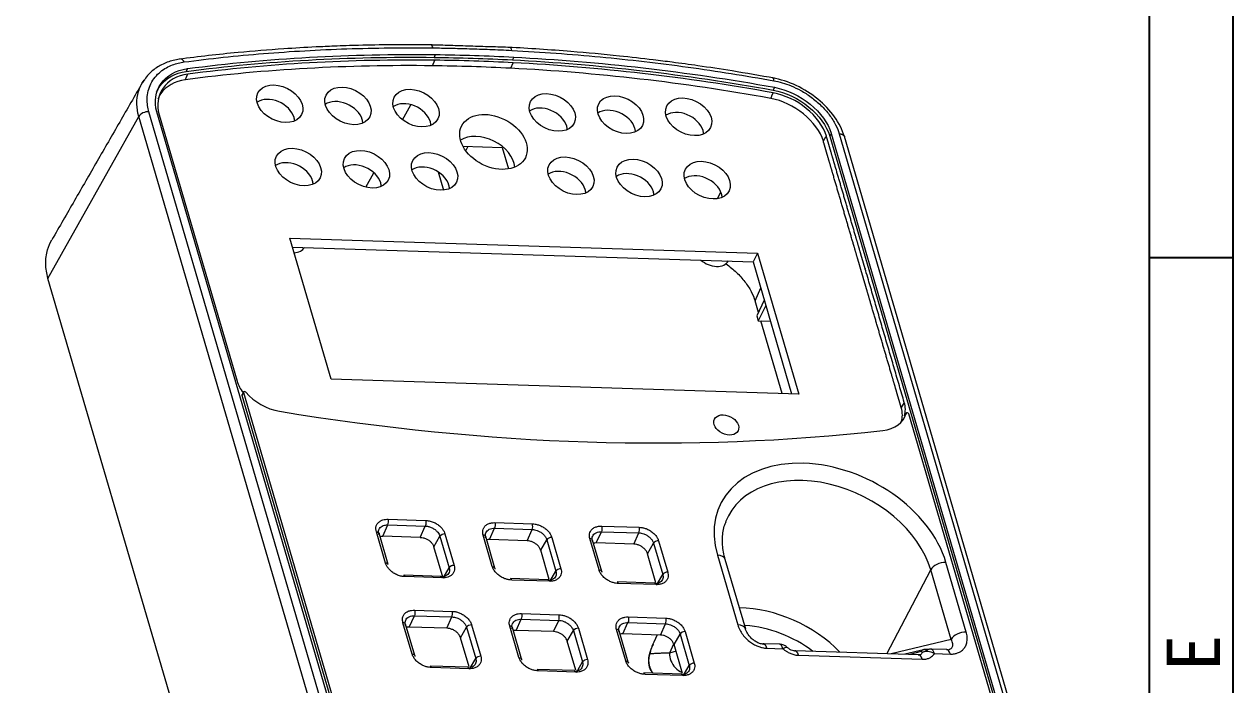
# Model space of a CAD drawing. Header units: inches. Extents: x 891 to 1249, y 156 to 796.
# Drawn here: x 1169.5 to 1228.3, y 729 to 761.1 of the extents above; entities that cross this region are included whole.
import ezdxf
from ezdxf.enums import TextEntityAlignment as Align

# ---------------------------------------------------------------- set-up
doc = ezdxf.new("R2010")
doc.units = ezdxf.units.IN
doc.header["$MEASUREMENT"] = 0
doc.layers.add('10', color=7, linetype='Continuous', true_color=0xffffff)
doc.layers.add('50', color=7, linetype='Continuous')
doc.styles.add('宋体', font='SimSun.ttf', dxfattribs={"width": 0.7})

# ---------------------------------------------------------------- blocks, each defined once
blk = doc.blocks.new('7')
blk.add_line((2415.951, 476.693), (2420.951, 476.693))
for points in [[(2420.951, 241.193), (2010.951, 241.193), (2010.951, 528.193), (2420.951, 528.193)], [(2415.951, 246.193), (2015.951, 246.193), (2015.951, 523.193), (2415.951, 523.193)]]:
    blk.add_lwpolyline(points, close=True)
at = {"style": '宋体'}
blk.add_text('E', height=3.2, rotation=90, dxfattribs=at).set_placement((2418.586, 452.999), align=Align.MIDDLE)

msp = doc.modelspace()

# ---------------------------------------------------------------- linework, layer by layer
at = {"layer": '10', "color": 7, "lineweight": 9}
for p, q in [((1189.502, 759.664), (1189.442, 759.529)), ((1189.365, 759.12), (1189.486, 759.391)), ((1193.174, 758.999), (1193.296, 759.269)), ((1193.321, 759.542), (1193.26, 759.407)), ((1177.442, 758.982), (1177.383, 758.847)), ((1206.011, 758.071), (1205.948, 757.936)), ((1186.567, 719.236), (1175.561, 756.883)), ((1186.956, 719.225), (1175.95, 756.872)), ((1176.061, 756.739), (1179.854, 743.766)), ((1187.911, 756.489), (1188.31, 757.225)), ((1170.65, 748.768), (1175.072, 756.651)), ((1186.078, 719.004), (1175.072, 756.651)), ((1208.778, 755.821), (1208.705, 755.694)), ((1208.705, 755.694), (1219.712, 718.044)), ((1208.778, 755.821), (1219.784, 718.171)), ((1209.168, 755.807), (1220.174, 718.157)), ((1220.432, 718.014), (1209.424, 755.668)), ((1190.843, 755.206), (1192.762, 755.145)), ((1190.984, 754.982), (1191.1, 755.198)), ((1192.779, 755.181), (1192.762, 755.145)), ((1192.762, 755.145), (1193.068, 754.096)), ((1186.13, 753.204), (1186.514, 753.913)), ((1189.641, 753.951), (1189.9, 753.065)), ((1203.241, 752.65), (1203.409, 752.969)), ((1182.427, 750.726), (1205.197, 749.999)), ((1184.435, 743.86), (1182.427, 750.726)), ((1182.554, 750.294), (1204.971, 749.579)), ((1205.197, 749.999), (1204.971, 749.579)), ((1205.197, 749.999), (1207.204, 743.133)), ((1204.971, 749.579), (1206.852, 743.145)), ((1181.657, 711.119), (1170.65, 748.768)), ((1205.07, 747.668), (1205.344, 748.302)), ((1205.232, 747.113), (1205.07, 747.668)), ((1205.517, 747.712), (1205.153, 746.946)), ((1205.593, 747.449), (1205.225, 746.7)), ((1205.153, 746.946), (1205.225, 746.7)), ((1205.225, 746.7), (1205.818, 746.681)), ((1206.388, 743.159), (1205.354, 746.695)), ((1207.204, 743.133), (1184.435, 743.86)), ((1180.167, 743.202), (1180.094, 743.075)), ((1180.17, 743.233), (1180.098, 743.111)), ((1180.167, 743.202), (1187.18, 719.217)), ((1180.094, 743.075), (1187.107, 719.09)), ((1212.332, 742.73), (1212.186, 742.476)), ((1212.421, 742.195), (1212.348, 742.072)), ((1212.352, 742.081), (1212.348, 742.072)), ((1212.425, 742.203), (1212.352, 742.081)), ((1219.561, 718.18), (1212.548, 742.169)), ((1186.946, 736.214), (1187.193, 736.762)), ((1187.193, 736.762), (1189.018, 736.704)), ((1187.207, 737.037), (1189.033, 736.978)), ((1188.772, 736.155), (1189.018, 736.704)), ((1192.406, 736.871), (1194.231, 736.812)), ((1197.604, 736.705), (1199.429, 736.647)), ((1187.082, 734.9), (1186.635, 736.427)), ((1187.211, 734.829), (1186.764, 736.357)), ((1188.772, 736.155), (1186.946, 736.214)), ((1189.437, 735.691), (1189.732, 736.206)), ((1189.732, 736.206), (1190.179, 734.678)), ((1189.976, 736.32), (1190.423, 734.793)), ((1192.28, 734.734), (1191.833, 736.261)), ((1192.409, 734.662), (1191.962, 736.19)), ((1192.144, 736.048), (1192.391, 736.596)), ((1192.391, 736.596), (1194.217, 736.538)), ((1193.97, 735.99), (1194.217, 736.538)), ((1195.174, 736.155), (1195.621, 734.627)), ((1197.478, 734.568), (1197.031, 736.095)), ((1197.342, 735.882), (1197.589, 736.43)), ((1197.589, 736.43), (1199.415, 736.372)), ((1199.168, 735.824), (1199.415, 736.372)), ((1189.884, 734.164), (1189.437, 735.691)), ((1193.97, 735.99), (1192.144, 736.048)), ((1194.635, 735.526), (1194.93, 736.04)), ((1195.049, 734.11), (1194.635, 735.526)), ((1194.93, 736.04), (1195.377, 734.512)), ((1197.607, 734.496), (1197.16, 736.024)), ((1199.168, 735.824), (1197.342, 735.882)), ((1199.833, 735.36), (1200.128, 735.874)), ((1200.128, 735.874), (1200.575, 734.347)), ((1200.372, 735.989), (1200.819, 734.461)), ((1200.247, 733.944), (1199.833, 735.36)), ((1203.237, 735.286), (1204.228, 731.896)), ((1204.614, 731.682), (1203.623, 735.072)), ((1215.353, 731.541), (1214.362, 734.931)), ((1189.794, 734.256), (1187.967, 734.315)), ((1189.884, 734.164), (1190.179, 734.678)), ((1195.082, 733.998), (1195.377, 734.512)), ((1200.28, 733.832), (1200.575, 734.347)), ((1211.489, 730.488), (1213.623, 734.573)), ((1214.614, 731.183), (1213.623, 734.573)), ((1189.85, 734.184), (1188.025, 734.242)), ((1194.993, 734.09), (1193.166, 734.149)), ((1195.048, 734.018), (1193.223, 734.076)), ((1200.191, 733.924), (1198.364, 733.983)), ((1200.247, 733.852), (1198.421, 733.91)), ((1188.501, 732.611), (1190.327, 732.553)), ((1188.376, 730.474), (1187.929, 732.001)), ((1188.24, 731.788), (1188.487, 732.336)), ((1188.487, 732.336), (1190.312, 732.278)), ((1190.066, 731.73), (1190.312, 732.278)), ((1193.438, 731.622), (1193.685, 732.17)), ((1193.685, 732.17), (1195.51, 732.112)), ((1193.699, 732.445), (1195.525, 732.387)), ((1195.264, 731.564), (1195.51, 732.112)), ((1198.636, 731.456), (1198.883, 732.005)), ((1198.883, 732.005), (1200.709, 731.946)), ((1198.898, 732.279), (1200.723, 732.221)), ((1200.462, 731.398), (1200.709, 731.946)), ((1188.505, 730.402), (1188.058, 731.93)), ((1190.066, 731.73), (1188.24, 731.788)), ((1190.731, 731.266), (1191.026, 731.78)), ((1191.026, 731.78), (1191.473, 730.253)), ((1191.27, 731.895), (1191.716, 730.367)), ((1193.574, 730.308), (1193.127, 731.836)), ((1193.703, 730.236), (1193.256, 731.764)), ((1195.264, 731.564), (1193.438, 731.622)), ((1195.929, 731.1), (1196.224, 731.614)), ((1196.224, 731.614), (1196.671, 730.087)), ((1196.468, 731.729), (1196.915, 730.201)), ((1198.772, 730.142), (1198.325, 731.67)), ((1198.901, 730.07), (1198.454, 731.599)), ((1200.462, 731.398), (1198.636, 731.456)), ((1200.301, 731.403), (1200.141, 731.059)), ((1201.127, 730.934), (1201.422, 731.448)), ((1201.422, 731.448), (1201.869, 729.921)), ((1201.666, 731.563), (1202.113, 730.036)), ((1191.145, 729.85), (1190.731, 731.266)), ((1196.343, 729.684), (1195.929, 731.1)), ((1201.105, 730.961), (1200.898, 730.522)), ((1201.541, 729.518), (1201.127, 730.934)), ((1206.254, 730.95), (1205.475, 730.974)), ((1214.614, 731.183), (1211.701, 730.481)), ((1191.177, 729.738), (1191.473, 730.253)), ((1201.223, 730.607), (1200.898, 730.522)), ((1205.646, 730.756), (1206.424, 730.732)), ((1213.044, 730.438), (1207.016, 730.631)), ((1207.187, 730.413), (1213.213, 730.22)), ((1213.267, 730.686), (1212.366, 730.46)), ((1213.152, 730.59), (1212.603, 730.452)), ((1214.411, 730.689), (1213.632, 730.714)), ((1213.802, 730.496), (1214.58, 730.471)), ((1191.088, 729.831), (1189.262, 729.889)), ((1191.144, 729.758), (1189.318, 729.816)), ((1196.287, 729.665), (1194.46, 729.723)), ((1196.342, 729.592), (1194.517, 729.65)), ((1196.375, 729.572), (1196.671, 730.087)), ((1201.574, 729.407), (1201.869, 729.921)), ((1201.485, 729.499), (1199.658, 729.557)), ((1201.54, 729.426), (1199.715, 729.484))]:
    msp.add_line(p, q, dxfattribs=at)
for centre, radius, start, end in [((1206.235, 730.35), 0.6, 71.86539, 88.17199), ((1206.235, 730.35), 0.6, 49.70156, 71.86539), ((1200.878, 730.146), 1, 166.94487, 206.99198), ((1200.878, 730.146), 1, 206.99198, 217.06664)]:
    msp.add_arc(centre, radius, start, end, dxfattribs=at)
for centre, major_axis, ratio, start_param, end_param in [((1189.272, 759.736), (-0.005, -0.4), 0.40111, 2.265082, 3.090339), ((1193.109, 759.613), (-0.021, -0.399), 0.372516, 2.280467, 3.099668), ((1177.15, 759.05), (0.052, -0.397), 0.490755, 2.2009, 3.067394), ((1181.616, 756.635), (-0.985, 0.489), 0.703979, 3.717711, 5.905928), ((1184.934, 756.529), (-0.985, 0.489), 0.703979, 3.717711, 5.905928), ((1188.252, 756.423), (-0.985, 0.489), 0.703979, 3.717711, 5.905928), ((1175.435, 756.629), (0.384, 0.112), 0.59558, 1.068259, 2.59542), ((1194.888, 756.211), (-0.985, 0.489), 0.703979, 3.717711, 5.905928), ((1198.205, 756.105), (-0.985, 0.489), 0.703979, 3.717711, 5.905928), ((1201.523, 755.999), (-0.985, 0.489), 0.703979, 3.717711, 5.905928), ((1181.616, 756.635), (-0.985, 0.489), 0.703979, 3.518808, 3.717711), ((1184.934, 756.529), (-0.985, 0.489), 0.703979, 3.518808, 3.717711), ((1188.252, 756.423), (-0.985, 0.489), 0.703979, 3.518808, 3.717711), ((1194.888, 756.211), (-0.985, 0.489), 0.703979, 3.518808, 3.717711), ((1198.205, 756.105), (-0.985, 0.489), 0.703979, 3.518808, 3.717711), ((1191.856, 754.444), (-1.433, 0.712), 0.703979, 3.540995, 5.883838), ((1201.523, 755.999), (-0.985, 0.489), 0.703979, 3.518808, 3.717711), ((1182.517, 753.55), (-0.985, 0.489), 0.703979, 3.717711, 5.905928), ((1185.835, 753.445), (-0.985, 0.489), 0.703979, 3.717711, 5.905928), ((1189.153, 753.339), (-0.985, 0.489), 0.703979, 3.717711, 5.905928), ((1195.789, 753.127), (-0.985, 0.489), 0.703979, 3.717711, 5.905928), ((1199.107, 753.021), (-0.985, 0.489), 0.703979, 3.717711, 5.905928), ((1202.425, 752.915), (-0.985, 0.489), 0.703979, 3.717711, 5.905928), ((1182.517, 753.55), (-0.985, 0.489), 0.703979, 3.518808, 3.717711), ((1185.835, 753.445), (-0.985, 0.489), 0.703979, 3.518808, 3.717711), ((1189.153, 753.339), (-0.985, 0.489), 0.703979, 3.518808, 3.717711), ((1195.789, 753.127), (-0.985, 0.489), 0.703979, 3.518808, 3.717711), ((1199.107, 753.021), (-0.985, 0.489), 0.703979, 3.518808, 3.717711), ((1202.425, 752.915), (-0.985, 0.489), 0.703979, 3.518808, 3.717711), ((1182.342, 750.704), (-0.806, 0.4), 0.703979, 2.258834, 3.090767), ((1202.987, 750.045), (-0.806, 0.4), 0.703979, 1.202963, 3.090767), ((1181.717, 743.707), (1.81, -0.899), 0.703979, 3.71771, 4.090246), ((1180.23, 743.2), (0.0614, -0.0305), 0.703979, 1.016093, 3.71771), ((1181.78, 743.834), (-1.82, 0.903), 0.703979, 1.016093, 1.980275), ((1180.167, 743.073), (-0.0708, 0.0351), 0.703979, 6.231187, 6.859302), ((1210.469, 742.789), (-1.81, 0.899), 0.703979, 3.277686, 3.717691), ((1175.251, 814.877), (-86.049, 42.723), 0.703979, 1.980275, 2.313553), ((1210.532, 742.916), (-1.82, 0.903), 0.703979, 2.313553, 3.277686), ((1210.343, 742.535), (1.791, -0.889), 0.703979, 0.099137, 0.576098), ((1212.485, 742.171), (0.0614, -0.0305), 0.703979, 0.576098, 3.277686), ((1208.799, 735.108), (-5.406, 2.684), 0.703979, 3.71771, 6.859302), ((1208.613, 734.733), (-4.869, 2.417), 0.703979, 3.71771, 6.351592), ((1187.144, 736.909), (0.006, 0.2), 0.386908, 3.896131, 5.414568), ((1194.168, 736.685), (0.006, 0.2), 0.386908, 3.896127, 5.414568), ((1189.913, 736.193), (0.192, 0.056), 0.59558, 1.068259, 2.586695), ((1191.77, 736.134), (-0.192, -0.056), 0.59558, 3.141618, 4.209851), ((1196.968, 735.968), (-0.192, -0.056), 0.59558, 3.141618, 4.209851), ((1199.366, 736.519), (0.006, 0.2), 0.386908, 3.896127, 5.414568), ((1187.019, 734.772), (-0.192, -0.056), 0.59558, 3.141603, 4.209851), ((1203.047, 734.904), (-0.576, -0.168), 0.59558, 3.141609, 4.209848), ((1214.172, 734.549), (0.576, 0.168), 0.59558, 1.068259, 2.621602), ((1195.557, 734.5), (0.192, 0.056), 0.59558, 1.068259, 2.586699), ((1200.756, 734.334), (0.192, 0.056), 0.59558, 1.068259, 2.586699), ((1189.787, 734.056), (-0.006, -0.2), 0.386908, 2.272975, 3.141604), ((1193.159, 733.949), (-0.006, -0.2), 0.386908, 2.272975, 3.141606), ((1198.358, 733.783), (-0.006, -0.2), 0.386908, 2.272975, 3.141606), ((1190.264, 732.425), (0.006, 0.2), 0.386908, 3.896127, 5.414568), ((1205.597, 728.659), (-4.719, 2.343), 0.703979, 4.242685, 5.309073), ((1187.866, 731.874), (-0.192, -0.056), 0.59558, 3.141618, 4.209851), ((1195.462, 732.26), (0.006, 0.2), 0.386908, 3.896127, 5.414568), ((1200.66, 732.094), (0.006, 0.2), 0.386908, 3.896127, 5.414568), ((1193.064, 731.708), (-0.192, -0.056), 0.59558, 3.141618, 4.209851), ((1198.262, 731.542), (-0.192, -0.056), 0.59558, 3.141618, 4.209851), ((1204.038, 731.514), (-0.576, -0.168), 0.59558, 3.141611, 4.209851), ((1205.411, 728.284), (-4.182, 2.076), 0.703979, 4.455153, 5.23052), ((1215.163, 731.159), (0.576, 0.168), 0.59558, 1.068259, 2.621602), ((1205.507, 728.476), (5.334, -2.649), 0.703979, 3.158885, 3.307099), ((1206.235, 730.35), (-0.019, -0.6), 0.386908, 2.272975, 3.141587), ((1191.653, 730.24), (0.192, 0.056), 0.59558, 1.068259, 2.586699), ((1196.851, 730.074), (0.192, 0.056), 0.59558, 1.068259, 2.586699), ((1200.878, 730.146), (0.974, -0.226), 0.700514, 2.994327, 3.141613), ((1213.316, 730.492), (-0.049, 0.194), 0.916573, 6.027909, 7.113188), ((1213.613, 730.114), (-0.019, -0.6), 0.386908, 2.272975, 3.251312), ((1189.255, 729.689), (-0.006, -0.2), 0.386908, 2.272975, 3.141606), ((1194.453, 729.523), (-0.006, -0.2), 0.386908, 2.272975, 3.141606), ((1202.049, 729.908), (0.192, 0.056), 0.59558, 1.068259, 2.586699), ((1199.651, 729.357), (-0.006, -0.2), 0.386908, 2.272975, 3.141606)]:
    msp.add_ellipse(centre, major_axis=major_axis, ratio=ratio, start_param=start_param, end_param=end_param, dxfattribs=at)
for centre, major_axis in [((1181.932, 757.271), (-1.064, 0.528)), ((1185.25, 757.165), (-1.064, 0.528)), ((1188.567, 757.059), (-1.064, 0.528)), ((1195.203, 756.847), (-1.064, 0.528)), ((1198.521, 756.741), (-1.064, 0.528)), ((1201.839, 756.635), (-1.064, 0.528)), ((1192.336, 755.411), (-1.552, 0.771)), ((1182.833, 754.187), (-1.064, 0.528)), ((1186.151, 754.081), (-1.064, 0.528)), ((1189.469, 753.975), (-1.064, 0.528)), ((1196.105, 753.763), (-1.064, 0.528)), ((1199.423, 753.657), (-1.064, 0.528)), ((1202.741, 753.551), (-1.064, 0.528)), ((1203.67, 741.628), (0.573, -0.285))]:
    msp.add_ellipse(centre, major_axis=major_axis, ratio=0.703979, dxfattribs=at)
for points, degree, knots in [([(1189.359, 760.134), (1188.693, 760.143), (1187.494, 760.145), (1185.9, 760.119), (1184.679, 760.079), (1183.463, 760.026), (1181.9, 759.935), (1179.671, 759.755), (1177.987, 759.564), (1177.042, 759.438)], 3, [0, 0, 0, 0, 0.158153, 0.28546, 0.381908, 0.452441, 0.57985, 0.762369, 1, 1, 1, 1]), ([(1206.015, 758.513), (1205.325, 758.638), (1204.082, 758.851), (1202.423, 759.104), (1201.146, 759.279), (1199.871, 759.439), (1198.227, 759.626), (1195.87, 759.845), (1194.073, 759.965), (1193.06, 760.016)], 3, [0, 0, 0, 0, 0.158179, 0.285501, 0.381959, 0.452495, 0.579899, 0.762405, 1, 1, 1, 1]), ([(1177.138, 759.451), (1176.922, 759.425), (1176.514, 759.335), (1175.976, 759.076), (1175.586, 758.771), (1175.415, 758.538), (1175.358, 758.445)], 3, [0, 0, 0, 0, 0.276095, 0.554276, 0.833416, 1, 1, 1, 1]), ([(1175.073, 756.647), (1175.07, 756.656), (1175.011, 756.859), (1174.949, 757.282), (1175.031, 757.884), (1175.208, 758.259), (1175.332, 758.435), (1175.337, 758.443)], 3, [0, 0, 0, 0, 0.000519, 0.307412, 0.639937, 0.987582, 1, 1, 1, 1]), ([(1175.95, 756.872), (1175.802, 757.377), (1175.886, 757.871), (1176.42, 758.637), (1176.875, 758.908), (1177.442, 758.982)], 3, [0, 0, 0, 0, 0.5, 0.5, 1, 1, 1, 1]), ([(1177.453, 758.711), (1176.93, 758.641), (1176.502, 758.39), (1176.003, 757.671), (1175.925, 757.206), (1176.061, 756.739)], 3, [0, 0, 0, 0, 0.499994, 0.499994, 1, 1, 1, 1]), ([(1175.939, 757.827), (1175.981, 757.93), (1176.035, 758.029), (1176.364, 758.503), (1176.819, 758.773), (1177.383, 758.847)], 3, [0, 0, 0, 0, 0.194523, 0.194523, 1, 1, 1, 1]), ([(1177.335, 758.44), (1176.817, 758.371), (1176.392, 758.122), (1176.084, 757.679), (1176.034, 757.587), (1175.995, 757.49)], 3, [0, 0, 0, 0, 0.80541, 0.80541, 1, 1, 1, 1]), ([(1209.42, 755.67), (1209.316, 756.008), (1208.999, 756.645), (1208.166, 757.525), (1207.092, 758.207), (1206.319, 758.454), (1205.909, 758.532)], 3, [0, 0, 0, 0, 0.25123, 0.501142, 0.75063, 1, 1, 1, 1]), ([(1205.948, 757.936), (1206.568, 757.823), (1207.19, 757.518), (1208.182, 756.706), (1208.558, 756.197), (1208.705, 755.694)], 3, [0, 0, 0, 0, 0.5, 0.5, 1, 1, 1, 1]), ([(1206.011, 758.071), (1206.633, 757.958), (1207.257, 757.651), (1208.253, 756.837), (1208.63, 756.326), (1208.774, 755.834), (1208.777, 755.825), (1208.779, 755.816), (1208.782, 755.808)], 3, [0, 0, 0, 0, 0.499999, 0.499999, 0.999998, 0.999998, 0.999998, 1, 1, 1, 1]), ([(1208.394, 755.445), (1208.257, 755.916), (1207.897, 756.4), (1206.964, 757.153), (1206.393, 757.428), (1205.832, 757.531)], 3, [0, 0, 0, 0, 0.507475, 0.507475, 1, 1, 1, 1]), ([(1208.54, 755.699), (1208.401, 756.174), (1208.039, 756.662), (1207.099, 757.42), (1206.523, 757.698), (1205.957, 757.801)], 3, [0, 0, 0, 0, 0.507474, 0.507474, 1, 1, 1, 1]), ([(1212.332, 742.73), (1211.384, 745.972), (1210.436, 749.214), (1210.396, 749.349), (1210.357, 749.485), (1210.317, 749.62), (1210.258, 749.822), (1210.199, 750.025), (1210.08, 750.43), (1209.962, 750.836), (1209.725, 751.646), (1209.488, 752.457), (1209.251, 753.267), (1209.014, 754.078), (1208.896, 754.483), (1208.777, 754.889), (1208.718, 755.091), (1208.659, 755.294), (1208.619, 755.429), (1208.58, 755.564), (1208.54, 755.699)], 2, [0, 0, 0, 0.5, 0.5, 0.515625, 0.53125, 0.53125, 0.5625, 0.5625, 0.625, 0.625, 0.75, 0.75, 0.875, 0.875, 0.9375, 0.9375, 0.96875, 0.96875, 0.984375, 1, 1, 1]), ([(1212.186, 742.476), (1212.146, 742.611), (1212.107, 742.746), (1212.067, 742.881), (1212.008, 743.084), (1211.949, 743.286), (1211.831, 743.692), (1211.712, 744.097), (1211.475, 744.908), (1211.238, 745.718), (1211.001, 746.529), (1210.764, 747.339), (1210.646, 747.745), (1210.527, 748.15), (1210.468, 748.353), (1210.409, 748.555), (1210.369, 748.69), (1210.33, 748.825), (1210.29, 748.961), (1210.251, 749.096), (1210.211, 749.231), (1210.172, 749.366), (1210.112, 749.568), (1210.053, 749.771), (1209.935, 750.176), (1209.816, 750.582), (1209.579, 751.392), (1209.342, 752.203), (1209.105, 753.014), (1208.868, 753.824), (1208.75, 754.229), (1208.631, 754.635), (1208.572, 754.837), (1208.513, 755.04), (1208.473, 755.175), (1208.434, 755.31), (1208.394, 755.445)], 2, [0, 0, 0, 0.015625, 0.03125, 0.03125, 0.0625, 0.0625, 0.125, 0.125, 0.25, 0.25, 0.375, 0.375, 0.4375, 0.4375, 0.46875, 0.46875, 0.484375, 0.5, 0.5, 0.515625, 0.53125, 0.53125, 0.5625, 0.5625, 0.625, 0.625, 0.75, 0.75, 0.875, 0.875, 0.9375, 0.9375, 0.96875, 0.96875, 0.984375, 1, 1, 1]), ([(1170.651, 748.764), (1170.649, 748.773), (1170.58, 749.01), (1170.509, 749.498), (1170.594, 750.123), (1170.752, 750.495), (1170.84, 750.648)], 3, [0, 0, 0, 0, 0.000577, 0.341618, 0.711142, 1, 1, 1, 1]), ([(1203.632, 749.487), (1203.642, 749.481), (1203.831, 749.348), (1204.173, 749.068), (1204.585, 748.613), (1204.891, 748.142), (1205.025, 747.823), (1205.07, 747.668)], 3, [0, 0, 0, 0, 0.013413, 0.270538, 0.524588, 0.769172, 1, 1, 1, 1]), ([(1186.759, 736.301), (1186.755, 736.317), (1186.741, 736.375), (1186.74, 736.474), (1186.781, 736.585), (1186.861, 736.673), (1186.964, 736.73), (1187.074, 736.759), (1187.152, 736.763), (1187.187, 736.762), (1187.196, 736.762)], 3, [0, 0, 0, 0, 0.067173, 0.228981, 0.404601, 0.577576, 0.732529, 0.87048, 0.99387, 1, 1, 1, 1]), ([(1189.018, 736.704), (1189.039, 736.703), (1189.108, 736.698), (1189.234, 736.67), (1189.388, 736.604), (1189.524, 736.512), (1189.626, 736.408), (1189.694, 736.307), (1189.722, 736.24), (1189.731, 736.211), (1189.733, 736.202)], 3, [0, 0, 0, 0, 0.067173, 0.228981, 0.404601, 0.577576, 0.732529, 0.87048, 0.99387, 1, 1, 1, 1]), ([(1203.623, 735.072), (1203.587, 735.195), (1203.5, 735.557), (1203.466, 736.138), (1203.525, 736.633), (1203.637, 736.874), (1203.664, 736.924)], 3, [0, 0, 0, 0, 0.180887, 0.539475, 0.902813, 1, 1, 1, 1]), ([(1186.798, 736.2), (1186.807, 736.202), (1186.85, 736.211), (1186.9, 736.215), (1186.946, 736.214)], 3, [0, 0, 0, 0, 0.083241, 1, 1, 1, 1]), ([(1188.772, 736.155), (1188.819, 736.154), (1188.915, 736.141), (1189.058, 736.091), (1189.191, 736.016), (1189.305, 735.92), (1189.39, 735.809), (1189.426, 735.73), (1189.437, 735.691)], 3, [0, 0, 0, 0, 0.166752, 0.333395, 0.500028, 0.666655, 0.83328, 1, 1, 1, 1]), ([(1191.959, 736.131), (1191.956, 736.14), (1191.948, 736.169), (1191.937, 736.236), (1191.946, 736.334), (1191.989, 736.433), (1192.072, 736.519), (1192.19, 736.576), (1192.303, 736.596), (1192.371, 736.597), (1192.391, 736.596)], 3, [0, 0, 0, 0, 0.006102, 0.129463, 0.267378, 0.422286, 0.595241, 0.770902, 0.932777, 1, 1, 1, 1]), ([(1194.213, 736.538), (1194.222, 736.538), (1194.257, 736.536), (1194.34, 736.527), (1194.468, 736.491), (1194.607, 736.426), (1194.74, 736.331), (1194.847, 736.215), (1194.905, 736.114), (1194.925, 736.057), (1194.93, 736.04)], 3, [0, 0, 0, 0, 0.006102, 0.129463, 0.267378, 0.422286, 0.595241, 0.770902, 0.932777, 1, 1, 1, 1]), ([(1197.157, 735.965), (1197.154, 735.974), (1197.146, 736.003), (1197.135, 736.07), (1197.144, 736.168), (1197.187, 736.267), (1197.27, 736.353), (1197.388, 736.41), (1197.501, 736.43), (1197.569, 736.431), (1197.589, 736.43)], 3, [0, 0, 0, 0, 0.006102, 0.129463, 0.267378, 0.422286, 0.595241, 0.770902, 0.932777, 1, 1, 1, 1]), ([(1199.411, 736.372), (1199.42, 736.372), (1199.455, 736.371), (1199.538, 736.361), (1199.667, 736.325), (1199.805, 736.26), (1199.938, 736.165), (1200.045, 736.049), (1200.103, 735.949), (1200.123, 735.891), (1200.128, 735.874)], 3, [0, 0, 0, 0, 0.006102, 0.129463, 0.267378, 0.422286, 0.595241, 0.770902, 0.932777, 1, 1, 1, 1]), ([(1192.144, 736.048), (1192.098, 736.049), (1192.047, 736.045), (1192.002, 736.035), (1191.993, 736.033)], 3, [0, 0, 0, 0, 0.888579, 1, 1, 1, 1]), ([(1194.635, 735.526), (1194.624, 735.564), (1194.589, 735.643), (1194.503, 735.754), (1194.39, 735.85), (1194.257, 735.925), (1194.113, 735.975), (1194.017, 735.988), (1193.97, 735.99)], 3, [0, 0, 0, 0, 0.16672, 0.333345, 0.499972, 0.666605, 0.833248, 1, 1, 1, 1]), ([(1197.342, 735.882), (1197.296, 735.883), (1197.245, 735.879), (1197.2, 735.869), (1197.191, 735.867)], 3, [0, 0, 0, 0, 0.888579, 1, 1, 1, 1]), ([(1199.833, 735.36), (1199.822, 735.399), (1199.787, 735.477), (1199.701, 735.588), (1199.588, 735.684), (1199.455, 735.76), (1199.311, 735.809), (1199.215, 735.822), (1199.168, 735.824)], 3, [0, 0, 0, 0, 0.16672, 0.333345, 0.499972, 0.666605, 0.833248, 1, 1, 1, 1]), ([(1190.179, 734.678), (1190.184, 734.662), (1190.197, 734.604), (1190.198, 734.505), (1190.157, 734.394), (1190.077, 734.306), (1189.974, 734.249), (1189.864, 734.22), (1189.786, 734.216), (1189.751, 734.217), (1189.742, 734.217)], 3, [0, 0, 0, 0, 0.067173, 0.228981, 0.404601, 0.577576, 0.732529, 0.87048, 0.99387, 1, 1, 1, 1]), ([(1195.376, 734.516), (1195.378, 734.507), (1195.386, 734.478), (1195.398, 734.412), (1195.388, 734.313), (1195.345, 734.214), (1195.262, 734.129), (1195.161, 734.079), (1195.091, 734.063), (1195.066, 734.059)], 3, [0, 0, 0, 0, 0.007104, 0.150738, 0.311318, 0.491683, 0.693061, 0.897589, 1, 1, 1, 1]), ([(1200.574, 734.35), (1200.576, 734.341), (1200.585, 734.313), (1200.596, 734.246), (1200.586, 734.147), (1200.543, 734.048), (1200.46, 733.963), (1200.359, 733.913), (1200.289, 733.897), (1200.264, 733.893)], 3, [0, 0, 0, 0, 0.007104, 0.150738, 0.311318, 0.491683, 0.693061, 0.897589, 1, 1, 1, 1]), ([(1188.054, 731.871), (1188.052, 731.88), (1188.044, 731.909), (1188.033, 731.976), (1188.042, 732.075), (1188.085, 732.173), (1188.168, 732.259), (1188.286, 732.316), (1188.398, 732.336), (1188.466, 732.337), (1188.487, 732.336)], 3, [0, 0, 0, 0, 0.006102, 0.129463, 0.267378, 0.422286, 0.595241, 0.770902, 0.932777, 1, 1, 1, 1]), ([(1190.309, 732.278), (1190.318, 732.278), (1190.353, 732.277), (1190.435, 732.267), (1190.564, 732.231), (1190.703, 732.166), (1190.836, 732.071), (1190.943, 731.955), (1191.001, 731.855), (1191.021, 731.797), (1191.026, 731.78)], 3, [0, 0, 0, 0, 0.006102, 0.129463, 0.267378, 0.422286, 0.595241, 0.770902, 0.932777, 1, 1, 1, 1]), ([(1193.253, 731.705), (1193.25, 731.714), (1193.242, 731.743), (1193.231, 731.81), (1193.24, 731.909), (1193.283, 732.007), (1193.366, 732.093), (1193.484, 732.15), (1193.597, 732.17), (1193.664, 732.171), (1193.685, 732.17)], 3, [0, 0, 0, 0, 0.006102, 0.129463, 0.267378, 0.422286, 0.595241, 0.770902, 0.932777, 1, 1, 1, 1]), ([(1195.507, 732.112), (1195.516, 732.112), (1195.551, 732.111), (1195.633, 732.101), (1195.762, 732.065), (1195.901, 732), (1196.034, 731.906), (1196.141, 731.789), (1196.199, 731.689), (1196.219, 731.631), (1196.224, 731.614)], 3, [0, 0, 0, 0, 0.006102, 0.129463, 0.267378, 0.422286, 0.595241, 0.770902, 0.932777, 1, 1, 1, 1]), ([(1198.451, 731.54), (1198.448, 731.548), (1198.44, 731.577), (1198.429, 731.644), (1198.438, 731.743), (1198.481, 731.841), (1198.564, 731.927), (1198.682, 731.985), (1198.795, 732.004), (1198.863, 732.005), (1198.883, 732.005)], 3, [0, 0, 0, 0, 0.006102, 0.129463, 0.267378, 0.422286, 0.595241, 0.770902, 0.932777, 1, 1, 1, 1]), ([(1200.705, 731.946), (1200.714, 731.946), (1200.749, 731.945), (1200.832, 731.935), (1200.96, 731.899), (1201.099, 731.835), (1201.232, 731.74), (1201.339, 731.623), (1201.397, 731.523), (1201.417, 731.465), (1201.422, 731.448)], 3, [0, 0, 0, 0, 0.006102, 0.129463, 0.267378, 0.422286, 0.595241, 0.770902, 0.932777, 1, 1, 1, 1]), ([(1188.24, 731.788), (1188.194, 731.79), (1188.143, 731.785), (1188.098, 731.775), (1188.089, 731.773)], 3, [0, 0, 0, 0, 0.888579, 1, 1, 1, 1]), ([(1190.731, 731.266), (1190.719, 731.305), (1190.684, 731.383), (1190.599, 731.494), (1190.485, 731.59), (1190.352, 731.666), (1190.209, 731.715), (1190.112, 731.728), (1190.066, 731.73)], 3, [0, 0, 0, 0, 0.16672, 0.333345, 0.499972, 0.666605, 0.833248, 1, 1, 1, 1]), ([(1193.438, 731.622), (1193.392, 731.624), (1193.341, 731.62), (1193.296, 731.61), (1193.287, 731.607)], 3, [0, 0, 0, 0, 0.888579, 1, 1, 1, 1]), ([(1195.929, 731.1), (1195.918, 731.139), (1195.882, 731.217), (1195.797, 731.328), (1195.683, 731.424), (1195.55, 731.5), (1195.407, 731.549), (1195.311, 731.562), (1195.264, 731.564)], 3, [0, 0, 0, 0, 0.16672, 0.333345, 0.499972, 0.666605, 0.833248, 1, 1, 1, 1]), ([(1198.636, 731.456), (1198.59, 731.458), (1198.539, 731.454), (1198.494, 731.444), (1198.485, 731.442)], 3, [0, 0, 0, 0, 0.888579, 1, 1, 1, 1]), ([(1201.127, 730.934), (1201.116, 730.973), (1201.081, 731.051), (1200.995, 731.162), (1200.881, 731.259), (1200.749, 731.334), (1200.605, 731.383), (1200.509, 731.397), (1200.462, 731.398)], 3, [0, 0, 0, 0, 0.16672, 0.333345, 0.499972, 0.666605, 0.833248, 1, 1, 1, 1]), ([(1204.228, 731.896), (1204.24, 731.857), (1204.267, 731.774), (1204.341, 731.613), (1204.461, 731.422), (1204.636, 731.22), (1204.834, 731.052), (1205.041, 730.922), (1205.237, 730.835), (1205.402, 730.787), (1205.533, 730.763), (1205.609, 730.759), (1205.646, 730.756)], 3, [0, 0, 0, 0, 0.073331, 0.156842, 0.304191, 0.442855, 0.571181, 0.68955, 0.798995, 0.881369, 0.941732, 1, 1, 1, 1]), ([(1205.553, 730.943), (1205.497, 730.944), (1205.383, 730.957), (1205.203, 731.021), (1205.039, 731.116), (1204.852, 731.268), (1204.684, 731.483), (1204.614, 731.647), (1204.596, 731.729)], 3, [0, 0, 0, 0, 0.120597, 0.243229, 0.368086, 0.494632, 0.748544, 1, 1, 1, 1]), ([(1214.58, 730.471), (1214.615, 730.471), (1214.686, 730.471), (1214.806, 730.486), (1214.948, 730.524), (1215.099, 730.601), (1215.233, 730.721), (1215.336, 730.879), (1215.395, 731.073), (1215.405, 731.26), (1215.385, 731.419), (1215.363, 731.502), (1215.353, 731.541)], 3, [0, 0, 0, 0, 0.055312, 0.112899, 0.200998, 0.310443, 0.428813, 0.557141, 0.695806, 0.843157, 0.926665, 1, 1, 1, 1]), ([(1207.072, 730.613), (1207.033, 730.613), (1206.955, 730.622), (1206.827, 730.667), (1206.708, 730.734), (1206.64, 730.787), (1206.608, 730.816)], 3, [0, 0, 0, 0, 0.236583, 0.481618, 0.736733, 1, 1, 1, 1]), ([(1214.543, 730.707), (1214.552, 730.711), (1214.577, 730.72), (1214.626, 730.748), (1214.675, 730.804), (1214.702, 730.878), (1214.703, 730.967), (1214.677, 731.071), (1214.635, 731.145), (1214.614, 731.183)], 3, [0, 0, 0, 0, 0.009476, 0.126799, 0.26107, 0.416927, 0.593919, 0.789066, 1, 1, 1, 1]), ([(1191.471, 730.256), (1191.474, 730.248), (1191.482, 730.219), (1191.493, 730.152), (1191.484, 730.053), (1191.441, 729.954), (1191.358, 729.869), (1191.257, 729.82), (1191.186, 729.803), (1191.162, 729.799)], 3, [0, 0, 0, 0, 0.007104, 0.150738, 0.311318, 0.491683, 0.693061, 0.897589, 1, 1, 1, 1]), ([(1200.898, 730.522), (1200.815, 730.52), (1200.651, 730.515), (1200.447, 730.507), (1200.246, 730.497), (1200.063, 730.485), (1199.979, 730.475), (1199.938, 730.47)], 3, [0, 0, 0, 0, 0.180666, 0.352886, 0.516649, 0.763922, 1, 1, 1, 1]), ([(1200.898, 730.522), (1200.903, 730.264), (1201.007, 730.004), (1201.276, 729.713), (1201.393, 729.632), (1201.519, 729.579)], 3, [0, 0, 0, 0, 0.643514, 0.643514, 1, 1, 1, 1]), ([(1206.424, 730.732), (1206.46, 730.703), (1206.53, 730.647), (1206.66, 730.564), (1206.819, 730.487), (1206.973, 730.44), (1207.098, 730.418), (1207.157, 730.414), (1207.187, 730.413)], 3, [0, 0, 0, 0, 0.163723, 0.320358, 0.54032, 0.776886, 0.887595, 1, 1, 1, 1]), ([(1213.017, 730.435), (1213.041, 730.436), (1213.09, 730.437), (1213.145, 730.456), (1213.187, 730.488), (1213.197, 730.517), (1213.203, 730.533)], 3, [0, 0, 0, 0, 0.193787, 0.40859, 0.675291, 1, 1, 1, 1]), ([(1213.203, 730.533), (1213.203, 730.55), (1213.202, 730.576), (1213.178, 730.593), (1213.16, 730.591), (1213.151, 730.59)], 3, [0, 0, 0, 0, 0.502172, 0.757741, 1, 1, 1, 1]), ([(1213.604, 730.704), (1213.607, 730.713), (1213.614, 730.722), (1213.587, 730.714), (1213.559, 730.708), (1213.512, 730.691), (1213.452, 730.666), (1213.386, 730.635), (1213.318, 730.6), (1213.266, 730.573), (1213.229, 730.551), (1213.212, 730.539), (1213.203, 730.533)], 3, [0, 0, 0, 0, 0.061071, 0.125841, 0.252668, 0.376757, 0.500643, 0.626353, 0.751847, 0.873993, 0.936101, 1, 1, 1, 1]), ([(1213.802, 730.496), (1213.705, 730.551), (1213.589, 730.59), (1213.371, 730.603), (1213.272, 730.578), (1213.203, 730.533)], 3, [0, 0, 0, 0, 0.5, 0.5, 1, 1, 1, 1]), ([(1213.213, 730.22), (1213.243, 730.22), (1213.301, 730.22), (1213.415, 730.234), (1213.541, 730.271), (1213.656, 730.338), (1213.742, 730.413), (1213.782, 730.468), (1213.802, 730.496)], 3, [0, 0, 0, 0, 0.1124, 0.223107, 0.459667, 0.664503, 0.827894, 1, 1, 1, 1]), ([(1196.67, 730.09), (1196.672, 730.082), (1196.68, 730.053), (1196.691, 729.986), (1196.682, 729.887), (1196.639, 729.789), (1196.556, 729.703), (1196.455, 729.654), (1196.384, 729.637), (1196.36, 729.633)], 3, [0, 0, 0, 0, 0.007104, 0.150738, 0.311318, 0.491683, 0.693061, 0.897589, 1, 1, 1, 1]), ([(1201.868, 729.925), (1201.87, 729.916), (1201.878, 729.887), (1201.89, 729.82), (1201.88, 729.721), (1201.837, 729.623), (1201.754, 729.537), (1201.653, 729.488), (1201.583, 729.471), (1201.558, 729.467)], 3, [0, 0, 0, 0, 0.007104, 0.150738, 0.311318, 0.491683, 0.693061, 0.897589, 1, 1, 1, 1])]:
    msp.add_open_spline(points, degree=degree, knots=knots, dxfattribs=at)
for points, degree in [([(1177.276, 759.305), (1178.533, 759.471), (1181.107, 759.745), (1185.184, 759.978), (1187.977, 760.007), (1189.398, 759.99)], 3), ([(1177.442, 758.982), (1181.332, 759.497), (1185.377, 759.713), (1189.502, 759.664)], 3), ([(1193.159, 760.011), (1189.261, 760.135)], 1), ([(1189.398, 759.99), (1189.667, 759.987), (1190.229, 759.978), (1191.15, 759.954), (1192.147, 759.919), (1192.863, 759.887), (1193.235, 759.868)], 3), ([(1189.502, 759.664), (1190.768, 759.649), (1192.041, 759.609), (1193.321, 759.542)], 3), ([(1193.235, 759.868), (1194.671, 759.794), (1197.531, 759.584), (1201.828, 759.083), (1204.611, 758.639), (1205.989, 758.388)], 3), ([(1175.561, 756.883), (1175.534, 756.974), (1175.489, 757.17), (1175.467, 757.525), (1175.518, 757.895), (1175.648, 758.255), (1175.854, 758.576), (1176.118, 758.838), (1176.412, 759.036), (1176.707, 759.17), (1176.995, 759.258), (1177.184, 759.293), (1177.276, 759.305)], 3), ([(1189.365, 759.12), (1185.25, 759.169), (1181.215, 758.953), (1177.335, 758.44)], 3), ([(1177.383, 758.847), (1181.273, 759.362), (1185.317, 759.578), (1189.442, 759.529)], 3), ([(1189.486, 759.391), (1185.37, 759.44), (1181.334, 759.224), (1177.453, 758.711)], 3), ([(1193.174, 758.999), (1191.897, 759.065), (1190.627, 759.105), (1189.365, 759.12)], 3), ([(1189.442, 759.529), (1190.707, 759.514), (1191.98, 759.473), (1193.26, 759.407)], 3), ([(1193.296, 759.269), (1192.019, 759.335), (1190.748, 759.376), (1189.486, 759.391)], 3), ([(1193.26, 759.407), (1197.433, 759.192), (1201.682, 758.71), (1205.948, 757.936)], 3), ([(1205.957, 757.801), (1201.701, 758.574), (1197.461, 759.054), (1193.296, 759.269)], 3), ([(1193.321, 759.542), (1197.495, 759.327), (1201.744, 758.846), (1206.011, 758.071)], 3), ([(1175.358, 758.445), (1175.227, 758.268)], 1), ([(1177.335, 758.44), (1177.453, 758.711)], 1), ([(1205.832, 757.531), (1201.577, 758.304), (1197.338, 758.784), (1193.174, 758.999)], 3), ([(1175.239, 758.289), (1170.839, 750.646)], 1), ([(1205.989, 758.388), (1206.116, 758.365), (1206.383, 758.304), (1206.821, 758.152), (1207.301, 757.925), (1207.8, 757.609), (1208.285, 757.204), (1208.703, 756.734), (1209.01, 756.242), (1209.126, 755.949), (1209.168, 755.807)], 3), ([(1205.832, 757.531), (1205.957, 757.801)], 1), ([(1208.394, 755.445), (1208.54, 755.699)], 1), ([(1186.635, 736.427), (1186.622, 736.472), (1186.606, 736.564), (1186.624, 736.713), (1186.696, 736.848), (1186.811, 736.947), (1186.941, 737.006), (1187.077, 737.035), (1187.164, 737.038), (1187.207, 737.037)], 3), ([(1189.033, 736.978), (1189.087, 736.977), (1189.2, 736.964), (1189.396, 736.906), (1189.589, 736.807), (1189.749, 736.681), (1189.861, 736.555), (1189.936, 736.432), (1189.965, 736.357), (1189.976, 736.32)], 3), ([(1191.833, 736.261), (1191.823, 736.297), (1191.808, 736.372), (1191.812, 736.492), (1191.852, 736.614), (1191.941, 736.731), (1192.079, 736.82), (1192.244, 736.867), (1192.352, 736.872), (1192.406, 736.871)], 3), ([(1192.406, 736.871), (1192.428, 736.793), (1192.421, 736.665), (1192.391, 736.596)], 3), ([(1194.231, 736.812), (1194.275, 736.811), (1194.366, 736.802), (1194.521, 736.764), (1194.688, 736.696), (1194.863, 736.587), (1195.016, 736.445), (1195.123, 736.292), (1195.161, 736.2), (1195.174, 736.155)], 3), ([(1197.031, 736.095), (1197.021, 736.131), (1197.006, 736.206), (1197.01, 736.326), (1197.05, 736.448), (1197.139, 736.565), (1197.277, 736.654), (1197.442, 736.701), (1197.55, 736.707), (1197.604, 736.705)], 3), ([(1197.604, 736.705), (1197.626, 736.627), (1197.62, 736.499), (1197.589, 736.43)], 3), ([(1195.174, 736.155), (1195.081, 736.158), (1194.967, 736.104), (1194.93, 736.04)], 3), ([(1199.429, 736.647), (1199.473, 736.645), (1199.564, 736.636), (1199.719, 736.598), (1199.886, 736.53), (1200.061, 736.421), (1200.214, 736.28), (1200.321, 736.126), (1200.359, 736.034), (1200.372, 735.989)], 3), ([(1200.372, 735.989), (1200.279, 735.992), (1200.165, 735.938), (1200.128, 735.874)], 3), ([(1188.025, 734.242), (1187.971, 734.244), (1187.858, 734.256), (1187.662, 734.314), (1187.469, 734.414), (1187.309, 734.539), (1187.197, 734.666), (1187.121, 734.788), (1187.092, 734.863), (1187.082, 734.9)], 3), ([(1190.423, 734.793), (1190.436, 734.748), (1190.452, 734.656), (1190.434, 734.507), (1190.361, 734.372), (1190.247, 734.273), (1190.117, 734.214), (1189.981, 734.185), (1189.894, 734.182), (1189.85, 734.184)], 3), ([(1193.223, 734.076), (1193.179, 734.077), (1193.088, 734.086), (1192.933, 734.124), (1192.766, 734.192), (1192.591, 734.301), (1192.438, 734.443), (1192.331, 734.596), (1192.293, 734.689), (1192.28, 734.734)], 3), ([(1192.28, 734.734), (1192.373, 734.731), (1192.431, 734.672), (1192.404, 734.607)], 3), ([(1195.621, 734.627), (1195.631, 734.591), (1195.646, 734.516), (1195.642, 734.396), (1195.602, 734.274), (1195.513, 734.157), (1195.375, 734.068), (1195.21, 734.021), (1195.102, 734.016), (1195.048, 734.018)], 3), ([(1198.421, 733.91), (1198.377, 733.911), (1198.286, 733.92), (1198.131, 733.958), (1197.964, 734.027), (1197.789, 734.135), (1197.636, 734.277), (1197.529, 734.43), (1197.491, 734.523), (1197.478, 734.568)], 3), ([(1197.478, 734.568), (1197.571, 734.565), (1197.629, 734.506), (1197.602, 734.441)], 3), ([(1200.819, 734.461), (1200.829, 734.425), (1200.844, 734.351), (1200.84, 734.23), (1200.8, 734.108), (1200.711, 733.991), (1200.574, 733.902), (1200.408, 733.856), (1200.301, 733.85), (1200.247, 733.852)], 3), ([(1195.048, 734.018), (1195.035, 734.062), (1195.014, 734.086), (1194.992, 734.088)], 3), ([(1200.247, 733.852), (1200.234, 733.896), (1200.212, 733.92), (1200.19, 733.922)], 3), ([(1187.929, 732.001), (1187.919, 732.038), (1187.904, 732.112), (1187.908, 732.232), (1187.948, 732.354), (1188.037, 732.472), (1188.174, 732.561), (1188.34, 732.607), (1188.447, 732.613), (1188.501, 732.611)], 3), ([(1188.501, 732.611), (1188.524, 732.533), (1188.517, 732.405), (1188.487, 732.336)], 3), ([(1190.327, 732.553), (1190.37, 732.551), (1190.462, 732.542), (1190.617, 732.504), (1190.784, 732.436), (1190.959, 732.328), (1191.112, 732.186), (1191.219, 732.032), (1191.257, 731.94), (1191.27, 731.895)], 3), ([(1193.127, 731.836), (1193.117, 731.872), (1193.102, 731.946), (1193.106, 732.067), (1193.146, 732.188), (1193.235, 732.306), (1193.372, 732.395), (1193.538, 732.441), (1193.645, 732.447), (1193.699, 732.445)], 3), ([(1193.699, 732.445), (1193.722, 732.367), (1193.715, 732.239), (1193.685, 732.17)], 3), ([(1195.525, 732.387), (1195.569, 732.385), (1195.66, 732.377), (1195.815, 732.339), (1195.982, 732.27), (1196.157, 732.162), (1196.31, 732.02), (1196.417, 731.866), (1196.455, 731.774), (1196.468, 731.729)], 3), ([(1198.325, 731.67), (1198.315, 731.706), (1198.3, 731.78), (1198.304, 731.901), (1198.344, 732.023), (1198.433, 732.14), (1198.571, 732.229), (1198.736, 732.275), (1198.844, 732.281), (1198.898, 732.279)], 3), ([(1198.898, 732.279), (1198.92, 732.201), (1198.913, 732.073), (1198.883, 732.005)], 3), ([(1200.723, 732.221), (1200.767, 732.219), (1200.858, 732.211), (1201.013, 732.173), (1201.18, 732.104), (1201.355, 731.996), (1201.508, 731.854), (1201.615, 731.7), (1201.653, 731.608), (1201.666, 731.563)], 3), ([(1191.27, 731.895), (1191.177, 731.898), (1191.063, 731.844), (1191.026, 731.78)], 3), ([(1196.468, 731.729), (1196.375, 731.732), (1196.261, 731.678), (1196.224, 731.614)], 3), ([(1201.666, 731.563), (1201.573, 731.566), (1201.459, 731.512), (1201.422, 731.448)], 3), ([(1200.118, 730.954), (1199.951, 730.65), (1199.889, 730.305)], 2), ([(1206.424, 730.732), (1206.508, 730.795), (1206.574, 730.822), (1206.609, 730.812)], 3), ([(1189.318, 729.816), (1189.275, 729.818), (1189.184, 729.826), (1189.029, 729.864), (1188.862, 729.933), (1188.686, 730.041), (1188.533, 730.183), (1188.427, 730.337), (1188.389, 730.429), (1188.376, 730.474)], 3), ([(1188.376, 730.474), (1188.469, 730.471), (1188.527, 730.412), (1188.5, 730.348)], 3), ([(1191.716, 730.367), (1191.727, 730.331), (1191.742, 730.257), (1191.737, 730.136), (1191.698, 730.014), (1191.609, 729.897), (1191.471, 729.808), (1191.305, 729.762), (1191.198, 729.756), (1191.144, 729.758)], 3), ([(1194.517, 729.65), (1194.473, 729.652), (1194.382, 729.661), (1194.227, 729.698), (1194.06, 729.767), (1193.885, 729.875), (1193.732, 730.017), (1193.625, 730.171), (1193.587, 730.263), (1193.574, 730.308)], 3), ([(1193.574, 730.308), (1193.667, 730.305), (1193.725, 730.246), (1193.698, 730.182)], 3), ([(1196.915, 730.201), (1196.925, 730.165), (1196.94, 730.091), (1196.936, 729.971), (1196.896, 729.849), (1196.807, 729.731), (1196.669, 729.642), (1196.504, 729.596), (1196.396, 729.59), (1196.342, 729.592)], 3), ([(1213.213, 730.22), (1213.169, 730.371), (1213.093, 730.454), (1213.017, 730.435)], 3), ([(1213.129, 730.449), (1213.132, 730.439), (1213.093, 730.421)], 2), ([(1213.549, 730.702), (1213.349, 730.7), (1213.243, 730.678)], 2), ([(1214.58, 730.471), (1214.536, 730.622), (1214.46, 730.705), (1214.385, 730.686)], 3), ([(1214.546, 730.709), (1214.55, 730.699), (1214.473, 730.658)], 2), ([(1191.144, 729.758), (1191.131, 729.802), (1191.11, 729.827), (1191.087, 729.828)], 3), ([(1196.342, 729.592), (1196.329, 729.637), (1196.308, 729.661), (1196.286, 729.662)], 3), ([(1199.715, 729.484), (1199.671, 729.486), (1199.58, 729.495), (1199.425, 729.533), (1199.258, 729.601), (1199.083, 729.709), (1198.93, 729.851), (1198.823, 730.005), (1198.785, 730.097), (1198.772, 730.142)], 3), ([(1198.772, 730.142), (1198.865, 730.139), (1198.923, 730.08), (1198.896, 730.016)], 3), ([(1202.113, 730.036), (1202.123, 729.999), (1202.138, 729.925), (1202.134, 729.805), (1202.094, 729.683), (1202.005, 729.565), (1201.867, 729.476), (1201.702, 729.43), (1201.594, 729.424), (1201.54, 729.426)], 3), ([(1201.54, 729.426), (1201.527, 729.471), (1201.506, 729.495), (1201.484, 729.496)], 3)]:
    msp.add_open_spline(points, degree=degree, dxfattribs=at)
for points, weights in [([(1205.989, 758.388), (1205.984, 758.468), (1205.966, 758.518), (1205.938, 758.527)], [1.16119467518, 1.04997671747, 0.996310757539, 1.00019679539]), ([(1209.168, 755.807), (1209.303, 755.803), (1209.4, 755.752), (1209.425, 755.664)], [1.16118781499, 1.01245332365, 0.966651313194, 1.02378178364]), ([(1189.033, 736.978), (1189.059, 736.892), (1189.053, 736.78), (1189.018, 736.704)], [1.15917091125, 0.946943870358, 0.946943029588, 1.15916838894]), ([(1186.635, 736.427), (1186.739, 736.424), (1186.789, 736.372), (1186.759, 736.301)], [1.15917091125, 0.946943870358, 0.946943029587, 1.15916838893]), ([(1188.025, 734.242), (1188.011, 734.287), (1187.992, 734.314), (1187.968, 734.314)], [1.15917091125, 1.03865718576, 0.986577249069, 1.00293110118]), ([(1190.423, 734.793), (1190.319, 734.796), (1190.219, 734.75), (1190.179, 734.678)], [1.15917091125, 0.946943870358, 0.946943029587, 1.15916838893]), ([(1205.646, 730.756), (1205.599, 730.918), (1205.527, 730.991), (1205.45, 730.972)], [1.01024025287, 0.9758148482, 1.02818723811, 1.16735742261]), ([(1199.938, 730.47), (1199.837, 730.161), (1199.883, 729.822), (1200.102, 729.54)], [1.26384880521, 1.08160034434, 0.993765333997, 1.00034377418]), ([(1207.187, 730.413), (1207.141, 730.571), (1207.069, 730.647), (1206.991, 730.628)], [1.03857348165, 0.973030913969, 0.991013892749, 1.09252241799])]:
    msp.add_rational_spline(points, weights, degree=3, dxfattribs=at)

# ---------------------------------------------------------------- block references
at = {"layer": '50', "color": 7, "linetype": 'Continuous', "lineweight": 9, "xscale": 0.8130166579023808, "yscale": 0.8130166579024234, "zscale": 0.8130166579022814}
msp.add_blockref('7', (-739.945, 362.23), dxfattribs=at)

doc.saveas('drawing.dxf')
